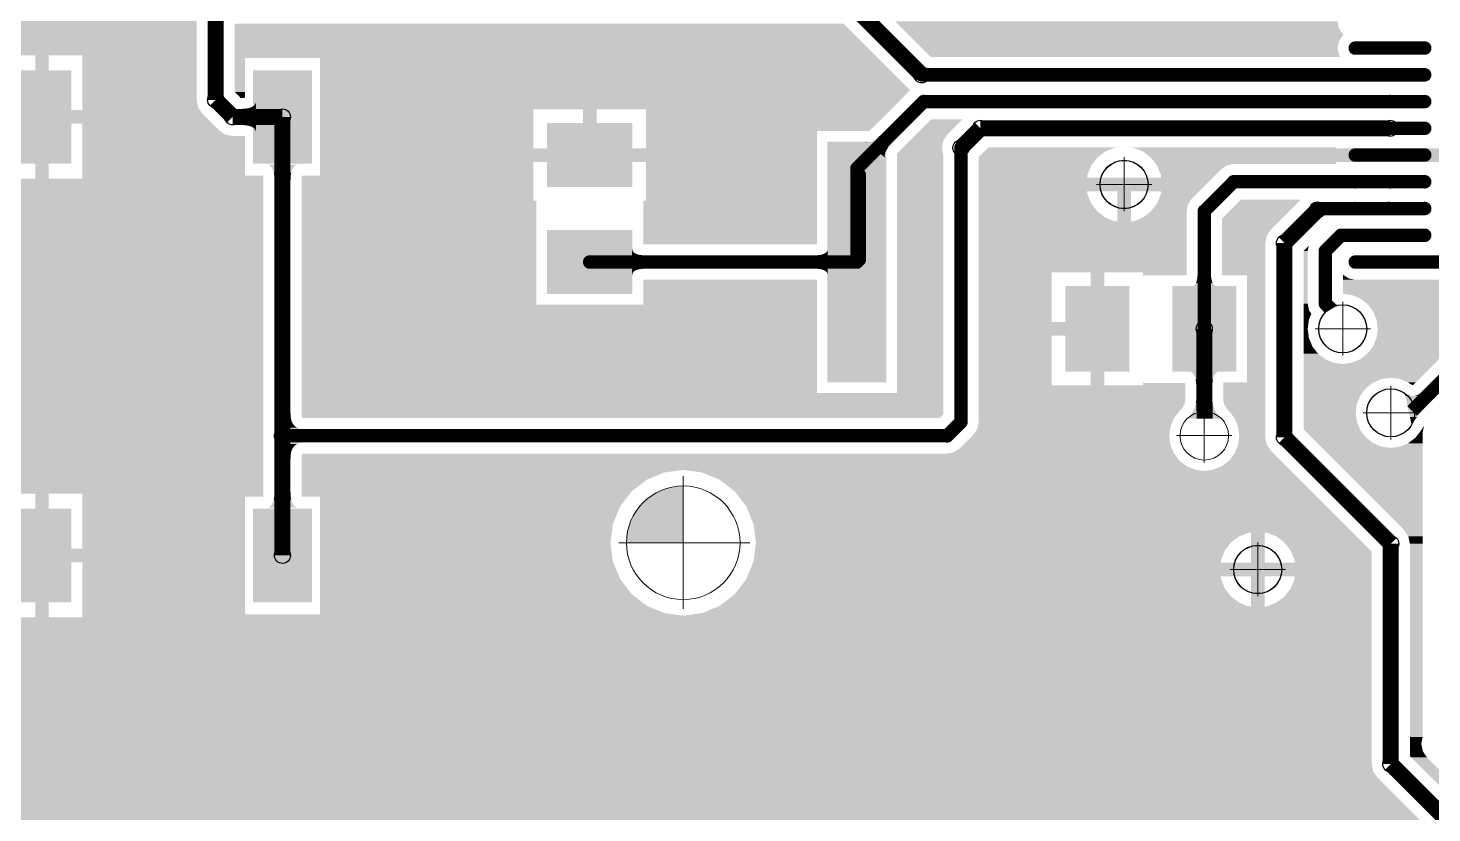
# Model space of a CAD drawing. Header units: millimetres. Extents: x -3633 to 871, y -630 to 261.
# Drawn here: x -1542.5 to -1489.7, y 127.5 to 157 of the extents above; entities that cross this region are included whole.
import ezdxf

# ---------------------------------------------------------------- set-up
doc = ezdxf.new("R2010")
doc.units = ezdxf.units.MM
for name, color, linetype in [('DRILL', 7, 'Continuous'), ('DRILL GOST', 7, 'Continuous'), ('TOP_LAYER', 7, 'Continuous'), ('TOP_PASTE', 8, 'Continuous')]:
    doc.layers.add(name, color=color, linetype=linetype)

# ---------------------------------------------------------------- blocks, each defined once
blk = doc.blocks.new('ROUND_26')
blk.add_circle((0, 0), 0.0177)
blk = doc.blocks.new('OBLONG_12')
at = {"const_width": 0.00984}
blk.add_lwpolyline([(0.0256, 0), (-0.0256, 0)], dxfattribs=at)
at = {"const_width": 0.00492}
for points in [[(-0.0281, 0, 1), (-0.0231, 0, 1)], [(0.0231, 0, 1), (0.0281, 0, 1)]]:
    blk.add_lwpolyline(points, format="xyb", close=True, dxfattribs=at)
blk = doc.blocks.new('RECTANGLE_24')
blk.add_solid([(0.0217, 0.0344), (0.0217, -0.0344), (-0.0217, 0.0344), (-0.0217, -0.0344)])
blk = doc.blocks.new('RECTANGLE_15')
blk.add_solid([(0.0236, 0.0315), (0.0236, -0.0315), (-0.0236, 0.0315), (-0.0236, -0.0315)])
blk = doc.blocks.new('RECTANGLE_7')
blk.add_solid([(0.0315, 0.0236), (0.0315, -0.0236), (-0.0315, 0.0236), (-0.0315, -0.0236)])
blk = doc.blocks.new('RECTANGLE_17')
blk.add_solid([(0.0217, 0.0886), (0.0217, -0.0886), (-0.0217, 0.0886), (-0.0217, -0.0886)])
blk = doc.blocks.new('ROUND_4')
blk.add_circle((0, 0), 0.00591)
blk = doc.blocks.new('ROUND_1')
at = {"const_width": 0.005}
blk.add_lwpolyline([(-0.0025, 0, 1), (0.0025, 0, 1)], format="xyb", close=True, dxfattribs=at)

msp = doc.modelspace()

# ---------------------------------------------------------------- hatches: boundary and pattern name
at = {"layer": 'DRILL GOST', "lineweight": 0}
h = msp.add_hatch(color=256, dxfattribs=at)
h.dxf.hatch_style = 1
h.paths.add_polyline_path([(-1519.98, 137.649), (-1517.848, 137.649), (-1517.848, 139.781, 0.414214)])

# ---------------------------------------------------------------- linework, layer by layer
at = {"layer": 'DRILL', "lineweight": 0}
for p, q in [((-1501.282, 152.121), (-1501.282, 150.099)), ((-1502.323, 151.102), (-1500.24, 151.102)), ((-1493.068, 146.699), (-1493.068, 144.678)), ((-1494.11, 145.68), (-1492.027, 145.68)), ((-1491.263, 143.547), (-1491.263, 141.525)), ((-1498.27, 142.684), (-1498.27, 140.662)), ((-1492.304, 142.528), (-1490.221, 142.528)), ((-1499.312, 141.672), (-1497.229, 141.672)), ((-1517.848, 139.781), (-1517.848, 135.167)), ((-1517.848, 138.562), (-1517.848, 136.707)), ((-1520.266, 137.649), (-1515.344, 137.649)), ((-1518.747, 137.649), (-1516.928, 137.649)), ((-1517.848, 137.649), (-1515.715, 137.649)), ((-1496.262, 137.664), (-1496.262, 135.642)), ((-1497.304, 136.645), (-1495.221, 136.645))]:
    msp.add_line(p, q, dxfattribs=at)
at = {"layer": 'DRILL GOST', "lineweight": 0}
msp.add_line((-1517.848, 137.649), (-1517.848, 140.153), dxfattribs=at)
for centre, radius in [((-1501.282, 151.102), 0.911), ((-1498.27, 141.665), 0.911), ((-1517.848, 137.649), 2.133), ((-1496.262, 136.645), 0.911)]:
    msp.add_circle(centre, radius, dxfattribs=at)
at = {"layer": 'TOP_LAYER', "elevation": 0}
for points, const_width in [([(-1535.416, 154.274), (-1535.416, 159.735)], 0.602), ([(-1511.321, 157.651), (-1508.888, 155.218)], 0.602), ([(-1508.888, 155.218), (-1491.293, 155.218)], 0.502), ([(-1535.416, 154.274), (-1534.779, 153.638)], 0.602), ([(-1511.321, 151.702), (-1508.809, 154.214)], 0.502), ([(-1508.809, 154.214), (-1491.293, 154.214)], 0.502), ([(-1534.779, 153.638), (-1532.906, 153.638)], 0.602), ([(-1532.906, 141.665), (-1532.906, 153.638)], 0.602), ([(-1507.413, 152.476), (-1506.679, 153.21)], 0.602), ([(-1506.679, 153.21), (-1491.293, 153.21)], 0.602), ([(-1507.413, 142.184), (-1507.413, 152.476)], 0.502), ([(-1511.321, 148.19), (-1511.321, 151.702)], 0.502), ([(-1511.236, 148.276), (-1511.236, 151.457)], 0.502), ([(-1498.27, 150.096), (-1497.165, 151.202)], 0.502), ([(-1497.165, 151.202), (-1491.293, 151.202)], 0.502), ([(-1498.27, 145.68), (-1498.27, 150.096)], 0.502), ([(-1495.258, 148.905), (-1494.015, 150.148)], 0.602), ([(-1494.015, 150.198), (-1491.343, 150.198)], 0.502), ([(-1493.719, 148.607), (-1493.132, 149.194)], 0.502), ([(-1493.132, 149.194), (-1491.293, 149.194)], 0.502), ([(-1495.258, 141.609), (-1495.258, 148.905)], 0.602), ([(-1493.719, 146.624), (-1493.719, 148.607)], 0.502), ([(-1521.361, 148.19), (-1511.321, 148.19)], 0.502), ([(-1491.293, 148.19), (-1489.036, 148.19)], 0.502), ([(-1498.261, 142.31), (-1498.27, 145.68)], 0.602), ([(-1490.458, 142.6), (-1488.733, 144.325)], 0.502), ([(-1507.932, 141.665), (-1507.413, 142.184)], 0.502), ([(-1532.906, 137.173), (-1532.906, 141.665)], 0.602), ([(-1532.906, 141.665), (-1507.932, 141.665)], 0.502), ([(-1495.258, 141.609), (-1491.263, 137.613)], 0.602), ([(-1491.263, 129.342), (-1491.263, 137.613)], 0.602), ([(-1491.263, 129.342), (-1489.085, 127.164)], 0.602)]:
    msp.add_lwpolyline(points, dxfattribs=dict(at, const_width=const_width))
at = {"layer": 'TOP_LAYER'}
for points in [[(-1542.196, 153.893), (-1542.196, 155.955), (-1541.686, 153.893), (-1541.686, 155.955)], [(-1534.05, 154.014), (-1533.995, 154.047), (-1533.898, 154.014), (-1533.898, 154.047)], [(-1533.995, 154.047), (-1533.952, 154.086), (-1533.898, 154.047), (-1533.898, 154.086)], [(-1533.952, 154.086), (-1533.922, 154.132), (-1533.898, 154.086), (-1533.898, 154.132)], [(-1533.922, 154.132), (-1533.904, 154.183), (-1533.898, 154.132), (-1533.898, 154.183)], [(-1533.904, 154.183), (-1533.898, 154.24), (-1533.898, 154.183), (-1533.898, 154.24)], [(-1534.506, 153.939), (-1534.39, 153.942), (-1533.898, 153.939), (-1533.898, 153.942)], [(-1534.506, 153.336), (-1534.506, 153.939), (-1533.898, 153.336), (-1533.898, 153.939)], [(-1534.39, 153.942), (-1534.287, 153.951), (-1533.898, 153.942), (-1533.898, 153.951)], [(-1534.287, 153.951), (-1534.196, 153.966), (-1533.898, 153.951), (-1533.898, 153.966)], [(-1534.196, 153.966), (-1534.117, 153.987), (-1533.898, 153.966), (-1533.898, 153.987)], [(-1534.117, 153.987), (-1534.05, 154.014), (-1533.898, 153.987), (-1533.898, 154.014)], [(-1521.616, 152.461), (-1521.616, 153.921), (-1521.106, 152.461), (-1521.106, 153.921)], [(-1542.196, 151.32), (-1542.196, 153.383), (-1541.686, 151.32), (-1541.686, 153.383)], [(-1534.39, 153.333), (-1534.506, 153.336), (-1533.898, 153.333), (-1533.898, 153.336)], [(-1534.287, 153.324), (-1534.39, 153.333), (-1533.898, 153.324), (-1533.898, 153.333)], [(-1534.196, 153.309), (-1534.287, 153.324), (-1533.898, 153.309), (-1533.898, 153.324)], [(-1534.117, 153.288), (-1534.196, 153.309), (-1533.898, 153.288), (-1533.898, 153.309)], [(-1534.05, 153.261), (-1534.117, 153.288), (-1533.898, 153.261), (-1533.898, 153.288)], [(-1533.995, 153.228), (-1534.05, 153.261), (-1533.898, 153.228), (-1533.898, 153.261)], [(-1533.952, 153.189), (-1533.995, 153.228), (-1533.898, 153.189), (-1533.898, 153.228)], [(-1533.922, 153.144), (-1533.952, 153.189), (-1533.898, 153.144), (-1533.898, 153.189)], [(-1533.904, 153.092), (-1533.922, 153.144), (-1533.898, 153.092), (-1533.898, 153.144)], [(-1533.898, 153.035), (-1533.904, 153.092), (-1533.898, 153.035), (-1533.898, 153.092)], [(-1510.513, 152.879), (-1510.321, 153.057), (-1510.007, 152.879), (-1510.321, 153.057)], [(-1511, 152.672), (-1511.031, 152.696), (-1510.988, 152.672), (-1511.031, 152.696)], [(-1510.987, 152.662), (-1511, 152.672), (-1510.939, 152.662), (-1510.988, 152.672)], [(-1510.773, 152.501), (-1510.987, 152.662), (-1510.136, 152.501), (-1509.998, 152.662)], [(-1510.939, 152.662), (-1510.884, 152.665), (-1509.998, 152.662), (-1509.996, 152.665)], [(-1510.884, 152.665), (-1510.822, 152.681), (-1509.996, 152.665), (-1509.982, 152.681)], [(-1510.822, 152.681), (-1510.798, 152.692), (-1509.982, 152.681), (-1509.972, 152.692)], [(-1510.798, 152.692), (-1510.754, 152.711), (-1509.972, 152.692), (-1509.954, 152.711)], [(-1510.663, 152.418), (-1510.773, 152.501), (-1510.195, 152.418), (-1510.136, 152.501)], [(-1510.754, 152.711), (-1510.68, 152.754), (-1509.954, 152.711), (-1509.913, 152.754)], [(-1510.68, 152.754), (-1510.614, 152.8), (-1509.913, 152.754), (-1509.868, 152.8)], [(-1510.614, 152.8), (-1510.6, 152.81), (-1509.868, 152.8), (-1509.885, 152.81)], [(-1510.6, 152.81), (-1510.513, 152.879), (-1509.885, 152.81), (-1510.007, 152.879)], [(-1510.564, 152.343), (-1510.663, 152.418), (-1510.238, 152.343), (-1510.195, 152.418)], [(-1510.475, 152.276), (-1510.564, 152.343), (-1510.267, 152.276), (-1510.238, 152.343)], [(-1510.397, 152.217), (-1510.475, 152.276), (-1510.28, 152.217), (-1510.267, 152.276)], [(-1510.33, 152.166), (-1510.397, 152.217), (-1510.278, 152.166), (-1510.28, 152.217)], [(-1510.274, 152.124), (-1510.33, 152.166), (-1510.261, 152.124), (-1510.278, 152.166)], [(-1510.229, 152.09), (-1510.274, 152.124), (-1510.229, 152.09), (-1510.261, 152.124)], [(-1533.451, 151.837), (-1533.508, 151.843), (-1532.361, 151.837), (-1532.304, 151.843)], [(-1533.4, 151.818), (-1533.451, 151.837), (-1532.412, 151.818), (-1532.361, 151.837)], [(-1533.355, 151.788), (-1533.4, 151.818), (-1532.457, 151.788), (-1532.412, 151.818)], [(-1533.316, 151.745), (-1533.355, 151.788), (-1532.496, 151.745), (-1532.457, 151.788)], [(-1533.282, 151.691), (-1533.316, 151.745), (-1532.529, 151.691), (-1532.496, 151.745)], [(-1533.255, 151.624), (-1533.282, 151.691), (-1532.557, 151.624), (-1532.529, 151.691)], [(-1533.234, 151.545), (-1533.255, 151.624), (-1532.578, 151.545), (-1532.557, 151.624)], [(-1533.219, 151.453), (-1533.234, 151.545), (-1532.593, 151.453), (-1532.578, 151.545)], [(-1533.21, 151.35), (-1533.219, 151.453), (-1532.602, 151.35), (-1532.593, 151.453)], [(-1533.207, 151.234), (-1533.21, 151.35), (-1532.605, 151.234), (-1532.602, 151.35)], [(-1519.767, 148.644), (-1519.767, 148.692), (-1519.762, 148.644), (-1519.767, 148.692)], [(-1519.767, 148.602), (-1519.767, 148.644), (-1519.746, 148.602), (-1519.762, 148.644)], [(-1519.767, 148.564), (-1519.767, 148.602), (-1519.721, 148.564), (-1519.746, 148.602)], [(-1519.767, 148.532), (-1519.767, 148.564), (-1519.685, 148.532), (-1519.721, 148.564)], [(-1519.767, 148.504), (-1519.767, 148.532), (-1519.64, 148.504), (-1519.685, 148.532)], [(-1519.767, 148.481), (-1519.767, 148.504), (-1519.584, 148.481), (-1519.64, 148.504)], [(-1519.767, 148.464), (-1519.767, 148.481), (-1519.518, 148.464), (-1519.584, 148.481)], [(-1519.767, 148.451), (-1519.767, 148.464), (-1519.441, 148.451), (-1519.518, 148.464)], [(-1519.767, 148.444), (-1519.767, 148.451), (-1519.355, 148.444), (-1519.441, 148.451)], [(-1519.767, 148.441), (-1519.767, 148.444), (-1519.258, 148.441), (-1519.355, 148.444)], [(-1519.767, 147.939), (-1519.767, 148.441), (-1519.258, 147.939), (-1519.258, 148.441)], [(-1512.921, 148.441), (-1512.826, 148.444), (-1512.419, 148.441), (-1512.419, 148.444)], [(-1512.921, 147.939), (-1512.921, 148.441), (-1512.419, 147.939), (-1512.419, 148.441)], [(-1512.826, 148.444), (-1512.741, 148.451), (-1512.419, 148.444), (-1512.419, 148.451)], [(-1512.741, 148.451), (-1512.665, 148.464), (-1512.419, 148.451), (-1512.419, 148.464)], [(-1512.665, 148.464), (-1512.6, 148.481), (-1512.419, 148.464), (-1512.419, 148.481)], [(-1512.6, 148.481), (-1512.545, 148.504), (-1512.419, 148.481), (-1512.419, 148.504)], [(-1512.545, 148.504), (-1512.5, 148.532), (-1512.419, 148.504), (-1512.419, 148.532)], [(-1512.5, 148.532), (-1512.465, 148.564), (-1512.419, 148.532), (-1512.419, 148.564)], [(-1512.465, 148.564), (-1512.44, 148.602), (-1512.419, 148.564), (-1512.419, 148.602)], [(-1512.44, 148.602), (-1512.424, 148.644), (-1512.419, 148.602), (-1512.419, 148.644)], [(-1512.424, 148.644), (-1512.419, 148.692), (-1512.419, 148.644), (-1512.419, 148.692)], [(-1519.767, 147.937), (-1519.767, 147.939), (-1519.355, 147.937), (-1519.258, 147.939)], [(-1519.767, 147.929), (-1519.767, 147.937), (-1519.441, 147.929), (-1519.355, 147.937)], [(-1519.767, 147.917), (-1519.767, 147.929), (-1519.518, 147.917), (-1519.441, 147.929)], [(-1519.767, 147.899), (-1519.767, 147.917), (-1519.584, 147.899), (-1519.518, 147.917)], [(-1519.767, 147.876), (-1519.767, 147.899), (-1519.64, 147.876), (-1519.584, 147.899)], [(-1519.767, 147.849), (-1519.767, 147.876), (-1519.685, 147.849), (-1519.64, 147.876)], [(-1519.767, 147.816), (-1519.767, 147.849), (-1519.721, 147.816), (-1519.685, 147.849)], [(-1519.767, 147.779), (-1519.767, 147.816), (-1519.746, 147.779), (-1519.721, 147.816)], [(-1519.767, 147.736), (-1519.767, 147.779), (-1519.762, 147.736), (-1519.746, 147.779)], [(-1519.767, 147.688), (-1519.767, 147.736), (-1519.767, 147.688), (-1519.762, 147.736)], [(-1512.826, 147.937), (-1512.921, 147.939), (-1512.419, 147.937), (-1512.419, 147.939)], [(-1512.741, 147.929), (-1512.826, 147.937), (-1512.419, 147.929), (-1512.419, 147.937)], [(-1512.665, 147.917), (-1512.741, 147.929), (-1512.419, 147.917), (-1512.419, 147.929)], [(-1512.6, 147.899), (-1512.665, 147.917), (-1512.419, 147.899), (-1512.419, 147.917)], [(-1512.545, 147.876), (-1512.6, 147.899), (-1512.419, 147.876), (-1512.419, 147.899)], [(-1512.5, 147.849), (-1512.545, 147.876), (-1512.419, 147.849), (-1512.419, 147.876)], [(-1512.465, 147.816), (-1512.5, 147.849), (-1512.419, 147.816), (-1512.419, 147.849)], [(-1512.44, 147.779), (-1512.465, 147.816), (-1512.419, 147.779), (-1512.419, 147.816)], [(-1512.424, 147.736), (-1512.44, 147.779), (-1512.419, 147.736), (-1512.419, 147.779)], [(-1512.419, 147.688), (-1512.424, 147.736), (-1512.419, 147.688), (-1512.419, 147.736)], [(-1502.541, 145.935), (-1502.541, 147.797), (-1502.031, 145.935), (-1502.031, 147.797)], [(-1498.524, 147.686), (-1498.521, 147.783), (-1498.017, 147.686), (-1498.019, 147.783)], [(-1498.772, 147.274), (-1498.724, 147.28), (-1497.768, 147.274), (-1497.816, 147.28)], [(-1498.724, 147.28), (-1498.682, 147.295), (-1497.816, 147.28), (-1497.858, 147.295)], [(-1498.682, 147.295), (-1498.644, 147.32), (-1497.858, 147.295), (-1497.896, 147.32)], [(-1498.644, 147.32), (-1498.611, 147.356), (-1497.896, 147.32), (-1497.929, 147.356)], [(-1498.611, 147.356), (-1498.584, 147.401), (-1497.929, 147.356), (-1497.956, 147.401)], [(-1498.584, 147.401), (-1498.561, 147.457), (-1497.956, 147.401), (-1497.979, 147.457)], [(-1498.561, 147.457), (-1498.544, 147.523), (-1497.979, 147.457), (-1497.997, 147.523)], [(-1498.544, 147.523), (-1498.531, 147.6), (-1497.997, 147.523), (-1498.009, 147.6)], [(-1498.531, 147.6), (-1498.524, 147.686), (-1498.009, 147.6), (-1498.017, 147.686)], [(-1493.782, 146.56), (-1493.541, 146.801), (-1493.273, 146.56), (-1493.541, 146.801)], [(-1493.896, 146.446), (-1493.782, 146.56), (-1493.458, 146.446), (-1493.273, 146.56)], [(-1493.84, 146.388), (-1493.896, 146.446), (-1493.552, 146.388), (-1493.458, 146.446)], [(-1493.799, 146.34), (-1493.84, 146.388), (-1493.629, 146.34), (-1493.552, 146.388)], [(-1493.784, 146.32), (-1493.799, 146.34), (-1493.662, 146.32), (-1493.629, 146.34)], [(-1493.773, 146.302), (-1493.784, 146.32), (-1493.691, 146.302), (-1493.662, 146.32)], [(-1493.765, 146.287), (-1493.773, 146.302), (-1493.715, 146.287), (-1493.691, 146.302)], [(-1493.761, 146.274), (-1493.765, 146.287), (-1493.736, 146.274), (-1493.715, 146.287)], [(-1493.764, 146.257), (-1493.761, 146.264), (-1493.764, 146.257), (-1493.752, 146.264)], [(-1493.761, 146.264), (-1493.761, 146.274), (-1493.752, 146.264), (-1493.736, 146.274)], [(-1502.541, 143.564), (-1502.541, 145.425), (-1502.031, 143.564), (-1502.031, 145.425)], [(-1498.815, 144.08), (-1498.872, 144.086), (-1497.725, 144.08), (-1497.668, 144.086)], [(-1498.764, 144.062), (-1498.815, 144.08), (-1497.776, 144.062), (-1497.725, 144.08)], [(-1498.719, 144.032), (-1498.764, 144.062), (-1497.821, 144.032), (-1497.776, 144.062)], [(-1498.68, 143.989), (-1498.719, 144.032), (-1497.86, 143.989), (-1497.821, 144.032)], [(-1498.647, 143.934), (-1498.68, 143.989), (-1497.894, 143.934), (-1497.86, 143.989)], [(-1498.619, 143.867), (-1498.647, 143.934), (-1497.921, 143.867), (-1497.894, 143.934)], [(-1498.598, 143.788), (-1498.619, 143.867), (-1497.942, 143.788), (-1497.921, 143.867)], [(-1498.583, 143.697), (-1498.598, 143.788), (-1497.957, 143.697), (-1497.942, 143.788)], [(-1498.574, 143.593), (-1498.583, 143.697), (-1497.966, 143.593), (-1497.957, 143.697)], [(-1498.571, 143.478), (-1498.574, 143.593), (-1497.969, 143.478), (-1497.966, 143.593)], [(-1498.585, 142.893), (-1498.575, 142.975), (-1497.956, 142.893), (-1497.966, 142.975)], [(-1498.575, 142.975), (-1498.571, 143.059), (-1497.966, 142.975), (-1497.969, 143.059)], [(-1490.728, 143.22), (-1490.737, 143.263), (-1490.669, 143.22), (-1490.737, 143.263)], [(-1490.721, 143.187), (-1490.728, 143.22), (-1490.601, 143.187), (-1490.669, 143.22)], [(-1490.716, 143.166), (-1490.721, 143.187), (-1490.534, 143.166), (-1490.601, 143.187)], [(-1490.714, 143.156), (-1490.716, 143.166), (-1490.468, 143.156), (-1490.534, 143.166)], [(-1490.656, 142.891), (-1490.714, 143.156), (-1489.812, 142.891), (-1489.973, 143.156)], [(-1490.468, 143.156), (-1490.402, 143.158), (-1489.973, 143.156), (-1489.974, 143.158)], [(-1490.402, 143.158), (-1490.336, 143.17), (-1489.974, 143.158), (-1489.982, 143.17)], [(-1490.336, 143.17), (-1490.271, 143.194), (-1489.982, 143.17), (-1489.996, 143.194)], [(-1490.271, 143.194), (-1490.207, 143.229), (-1489.996, 143.194), (-1490.017, 143.229)], [(-1490.207, 143.229), (-1490.143, 143.275), (-1490.017, 143.229), (-1490.045, 143.275)], [(-1490.143, 143.275), (-1490.08, 143.333), (-1490.045, 143.275), (-1490.08, 143.333)], [(-1532.686, 142.404), (-1532.605, 142.518), (-1532.6, 142.404), (-1532.605, 142.518)], [(-1498.84, 142.376), (-1498.783, 142.444), (-1497.701, 142.376), (-1497.757, 142.444)], [(-1498.783, 142.444), (-1498.734, 142.514), (-1497.757, 142.444), (-1497.807, 142.514)], [(-1498.734, 142.514), (-1498.691, 142.586), (-1497.807, 142.514), (-1497.85, 142.586)], [(-1498.691, 142.586), (-1498.654, 142.659), (-1497.85, 142.586), (-1497.886, 142.659)], [(-1498.654, 142.659), (-1498.624, 142.735), (-1497.886, 142.659), (-1497.916, 142.735)], [(-1498.624, 142.735), (-1498.601, 142.813), (-1497.916, 142.735), (-1497.939, 142.813)], [(-1498.601, 142.813), (-1498.585, 142.893), (-1497.939, 142.813), (-1497.956, 142.893)], [(-1490.636, 142.798), (-1490.656, 142.891), (-1489.903, 142.798), (-1489.812, 142.891)], [(-1490.544, 142.373), (-1490.636, 142.798), (-1490.278, 142.373), (-1489.903, 142.798)], [(-1533.207, 141.665), (-1533.03, 141.916), (-1532.103, 141.665), (-1532.103, 141.916)], [(-1533.03, 141.916), (-1533.026, 141.922), (-1532.103, 141.916), (-1532.198, 141.922)], [(-1533.026, 141.922), (-1533.013, 141.94), (-1532.198, 141.922), (-1532.283, 141.94)], [(-1533.013, 141.94), (-1532.992, 141.97), (-1532.283, 141.94), (-1532.359, 141.97)], [(-1532.992, 141.97), (-1532.962, 142.012), (-1532.359, 141.97), (-1532.424, 142.012)], [(-1532.962, 142.012), (-1532.924, 142.066), (-1532.424, 142.012), (-1532.479, 142.066)], [(-1532.924, 142.066), (-1532.877, 142.132), (-1532.479, 142.066), (-1532.524, 142.132)], [(-1532.877, 142.132), (-1532.822, 142.211), (-1532.524, 142.132), (-1532.56, 142.211)], [(-1532.822, 142.211), (-1532.758, 142.301), (-1532.56, 142.211), (-1532.585, 142.301)], [(-1532.758, 142.301), (-1532.686, 142.404), (-1532.585, 142.301), (-1532.6, 142.404)], [(-1498.903, 142.31), (-1498.84, 142.376), (-1497.638, 142.31), (-1497.701, 142.376)], [(-1490.527, 142.295), (-1490.544, 142.373), (-1490.336, 142.295), (-1490.278, 142.373)], [(-1490.48, 142.076), (-1490.527, 142.295), (-1490.48, 142.076), (-1490.336, 142.295)], [(-1533.03, 141.414), (-1533.207, 141.665), (-1532.103, 141.414), (-1532.103, 141.665)], [(-1533.026, 141.408), (-1533.03, 141.414), (-1532.198, 141.408), (-1532.103, 141.414)], [(-1533.013, 141.39), (-1533.026, 141.408), (-1532.283, 141.39), (-1532.198, 141.408)], [(-1532.992, 141.359), (-1533.013, 141.39), (-1532.359, 141.359), (-1532.283, 141.39)], [(-1532.962, 141.317), (-1532.992, 141.359), (-1532.424, 141.317), (-1532.359, 141.359)], [(-1532.924, 141.263), (-1532.962, 141.317), (-1532.479, 141.263), (-1532.424, 141.317)], [(-1532.877, 141.197), (-1532.924, 141.263), (-1532.524, 141.197), (-1532.479, 141.263)], [(-1532.822, 141.118), (-1532.877, 141.197), (-1532.56, 141.118), (-1532.524, 141.197)], [(-1532.758, 141.028), (-1532.822, 141.118), (-1532.585, 141.028), (-1532.56, 141.118)], [(-1532.686, 140.926), (-1532.758, 141.028), (-1532.6, 140.926), (-1532.585, 141.028)], [(-1532.605, 140.811), (-1532.686, 140.926), (-1532.605, 140.811), (-1532.6, 140.926)], [(-1542.196, 137.428), (-1542.196, 139.49), (-1541.686, 137.428), (-1541.686, 139.49)], [(-1533.255, 139.187), (-1533.234, 139.266), (-1532.557, 139.187), (-1532.578, 139.266)], [(-1533.234, 139.266), (-1533.219, 139.357), (-1532.578, 139.266), (-1532.593, 139.357)], [(-1533.219, 139.357), (-1533.21, 139.461), (-1532.593, 139.357), (-1532.602, 139.461)], [(-1533.21, 139.461), (-1533.207, 139.576), (-1532.602, 139.461), (-1532.605, 139.576)], [(-1533.508, 138.968), (-1533.451, 138.974), (-1532.304, 138.968), (-1532.361, 138.974)], [(-1533.451, 138.974), (-1533.4, 138.992), (-1532.361, 138.974), (-1532.412, 138.992)], [(-1533.4, 138.992), (-1533.355, 139.023), (-1532.412, 138.992), (-1532.457, 139.023)], [(-1533.355, 139.023), (-1533.316, 139.065), (-1532.457, 139.023), (-1532.496, 139.065)], [(-1533.316, 139.065), (-1533.282, 139.12), (-1532.496, 139.065), (-1532.529, 139.12)], [(-1533.282, 139.12), (-1533.255, 139.187), (-1532.529, 139.12), (-1532.557, 139.187)], [(-1542.196, 134.856), (-1542.196, 136.918), (-1541.686, 134.856), (-1541.686, 136.918)]]:
    msp.add_solid(points, dxfattribs=at)
at = {"layer": 'TOP_PASTE'}
msp.add_circle((-1483.212, 119.578), 110, dxfattribs=at)
for points in [[(-1548.077, 155.955), (-1548.077, 157.619), (-1536.132, 155.955), (-1536.132, 157.619)], [(-1509.628, 156.971), (-1509.883, 157.226), (-1493.213, 156.971), (-1493.263, 157.226)], [(-1534.699, 155.846), (-1534.699, 157.144), (-1510.53, 155.846), (-1511.828, 157.144)], [(-1509.413, 156.755), (-1509.628, 156.971), (-1493.068, 156.755), (-1493.213, 156.971)], [(-1509.381, 156.724), (-1509.413, 156.755), (-1493.021, 156.724), (-1493.068, 156.755)], [(-1509.349, 156.692), (-1509.381, 156.724), (-1493.068, 156.692), (-1493.021, 156.724)], [(-1509.134, 156.476), (-1509.349, 156.692), (-1493.213, 156.476), (-1493.068, 156.692)], [(-1508.879, 156.222), (-1509.134, 156.476), (-1493.263, 156.222), (-1493.213, 156.476)], [(-1508.624, 155.967), (-1508.879, 156.222), (-1493.213, 155.967), (-1493.263, 156.222)], [(-1540.427, 154.274), (-1540.427, 155.955), (-1536.132, 154.274), (-1536.132, 155.955)], [(-1534.699, 154.571), (-1534.699, 155.846), (-1534.311, 154.571), (-1534.311, 155.846)], [(-1531.5, 154.711), (-1531.5, 155.846), (-1509.395, 154.711), (-1510.53, 155.846)], [(-1508.54, 155.883), (-1508.624, 155.967), (-1493.156, 155.883), (-1493.213, 155.967)], [(-1534.49, 154.362), (-1534.699, 154.571), (-1534.311, 154.362), (-1534.311, 154.571)], [(-1531.5, 154.654), (-1531.5, 154.711), (-1509.31, 154.654), (-1509.395, 154.711)], [(-1531.5, 153.921), (-1531.5, 154.654), (-1510.043, 153.921), (-1509.31, 154.654)], [(-1540.427, 154), (-1540.427, 154.274), (-1536.078, 154), (-1536.132, 154.274)], [(-1534.486, 154.357), (-1534.49, 154.362), (-1534.338, 154.357), (-1534.311, 154.362)], [(-1534.483, 154.354), (-1534.486, 154.357), (-1534.375, 154.354), (-1534.338, 154.357)], [(-1548.077, 153.767), (-1548.077, 153.893), (-1535.922, 153.767), (-1536.006, 153.893)], [(-1548.077, 153.383), (-1548.077, 153.767), (-1535.538, 153.383), (-1535.922, 153.767)], [(-1540.427, 153.893), (-1540.427, 154), (-1536.006, 153.893), (-1536.078, 154)], [(-1531.5, 152.461), (-1531.5, 153.921), (-1523.477, 152.461), (-1523.477, 153.921)], [(-1519.244, 153.263), (-1519.244, 153.921), (-1510.701, 153.263), (-1510.043, 153.921)], [(-1509.099, 152.983), (-1508.534, 153.548), (-1507.919, 152.983), (-1507.354, 153.548)], [(-1540.427, 153.131), (-1540.427, 153.383), (-1535.286, 153.131), (-1535.538, 153.383)], [(-1540.427, 152.976), (-1540.427, 153.131), (-1535.054, 152.976), (-1535.286, 153.131)], [(-1540.427, 152.921), (-1540.427, 152.976), (-1534.779, 152.921), (-1535.054, 152.976)], [(-1519.244, 153.189), (-1519.244, 153.263), (-1510.781, 153.189), (-1510.701, 153.263)], [(-1519.244, 153.138), (-1519.244, 153.189), (-1510.845, 153.138), (-1510.781, 153.189)], [(-1519.244, 153.109), (-1519.244, 153.138), (-1510.886, 153.109), (-1510.845, 153.138)], [(-1519.244, 152.461), (-1519.244, 153.109), (-1512.827, 152.461), (-1512.827, 153.109)], [(-1509.332, 152.751), (-1509.099, 152.983), (-1508.075, 152.751), (-1507.919, 152.983)], [(-1540.427, 152.918), (-1540.427, 152.921), (-1534.338, 152.918), (-1534.375, 152.921)], [(-1540.427, 152.913), (-1540.427, 152.918), (-1534.311, 152.913), (-1534.338, 152.918)], [(-1540.427, 151.429), (-1540.427, 152.913), (-1534.311, 151.429), (-1534.311, 152.913)], [(-1531.5, 151.951), (-1531.5, 152.461), (-1512.827, 151.951), (-1512.827, 152.461)], [(-1509.692, 152.39), (-1509.606, 152.476), (-1508.112, 152.39), (-1508.129, 152.476)], [(-1509.606, 152.476), (-1509.332, 152.751), (-1508.129, 152.476), (-1508.075, 152.751)], [(-1506.539, 152.336), (-1506.397, 152.479), (-1501.995, 152.336), (-1501.651, 152.479)], [(-1506.397, 152.479), (-1506.382, 152.493), (-1501.651, 152.479), (-1501.54, 152.493)], [(-1500.913, 152.479), (-1501.024, 152.493), (-1493.319, 152.479), (-1493.317, 152.493)], [(-1500.87, 152.461), (-1500.913, 152.479), (-1493.323, 152.461), (-1493.319, 152.479)], [(-1500.569, 152.336), (-1500.87, 152.461), (-1485.843, 152.336), (-1485.968, 152.461)], [(-1531.5, 151.429), (-1531.5, 151.951), (-1523.477, 151.429), (-1523.477, 151.951)], [(-1519.244, 150.491), (-1519.244, 151.951), (-1512.827, 150.491), (-1512.827, 151.951)], [(-1509.815, 152.245), (-1509.812, 152.249), (-1508.083, 152.245), (-1508.084, 152.249)], [(-1509.815, 152.219), (-1509.815, 152.245), (-1508.078, 152.219), (-1508.083, 152.245)], [(-1509.815, 143.271), (-1509.815, 152.219), (-1508.078, 143.271), (-1508.078, 152.219)], [(-1509.812, 152.249), (-1509.692, 152.39), (-1508.084, 152.249), (-1508.112, 152.39)], [(-1506.747, 152.128), (-1506.539, 152.336), (-1502.266, 152.128), (-1501.995, 152.336)], [(-1506.747, 152.11), (-1506.747, 152.128), (-1502.29, 152.11), (-1502.266, 152.128)], [(-1506.747, 151.814), (-1506.747, 152.11), (-1502.517, 151.814), (-1502.29, 152.11)], [(-1500.274, 152.11), (-1500.569, 152.336), (-1485.617, 152.11), (-1485.843, 152.336)], [(-1500.152, 151.951), (-1500.274, 152.11), (-1485.458, 151.951), (-1485.617, 152.11)], [(-1500.12, 151.909), (-1500.152, 151.951), (-1493.315, 151.909), (-1493.323, 151.951)], [(-1540.427, 151.402), (-1540.427, 151.429), (-1533.626, 151.402), (-1533.63, 151.429)], [(-1540.427, 151.365), (-1540.427, 151.402), (-1533.622, 151.365), (-1533.626, 151.402)], [(-1532.189, 151.365), (-1532.186, 151.402), (-1523.477, 151.365), (-1523.477, 151.402)], [(-1532.186, 151.402), (-1532.182, 151.429), (-1523.477, 151.402), (-1523.477, 151.429)], [(-1506.747, 151.471), (-1506.747, 151.814), (-1502.659, 151.471), (-1502.517, 151.814)], [(-1506.747, 151.357), (-1506.747, 151.471), (-1502.674, 151.357), (-1502.659, 151.471)], [(-1500.088, 151.867), (-1500.12, 151.909), (-1493.287, 151.867), (-1493.315, 151.909)], [(-1500.049, 151.817), (-1500.088, 151.867), (-1497.419, 151.817), (-1497.165, 151.867)], [(-1500.047, 151.814), (-1500.049, 151.817), (-1497.422, 151.814), (-1497.419, 151.817)], [(-1499.988, 151.672), (-1500.047, 151.814), (-1497.635, 151.672), (-1497.422, 151.814)], [(-1499.905, 151.471), (-1499.988, 151.672), (-1497.837, 151.471), (-1497.635, 151.672)], [(-1499.89, 151.357), (-1499.905, 151.471), (-1497.951, 151.357), (-1497.837, 151.471)], [(-1548.077, 139.49), (-1548.077, 151.32), (-1533.622, 139.49), (-1533.622, 151.32)], [(-1540.427, 151.32), (-1540.427, 151.365), (-1533.622, 151.32), (-1533.622, 151.365)], [(-1532.189, 150.491), (-1532.189, 151.365), (-1523.477, 150.491), (-1523.477, 151.365)], [(-1506.747, 150.847), (-1506.747, 151.357), (-1498.461, 150.847), (-1497.951, 151.357)], [(-1532.189, 146.584), (-1532.189, 150.491), (-1523.369, 146.584), (-1523.369, 150.491)], [(-1519.353, 148.856), (-1519.353, 150.491), (-1512.827, 148.856), (-1512.827, 150.491)], [(-1506.747, 150.733), (-1506.747, 150.847), (-1502.659, 150.733), (-1502.674, 150.847)], [(-1506.747, 150.389), (-1506.747, 150.733), (-1502.517, 150.389), (-1502.659, 150.733)], [(-1506.747, 150.093), (-1506.747, 150.389), (-1502.29, 150.093), (-1502.517, 150.389)], [(-1501.537, 149.709), (-1501.537, 150.847), (-1501.027, 149.709), (-1501.027, 150.847)], [(-1500.271, 150.096), (-1500.076, 150.351), (-1498.935, 150.096), (-1498.885, 150.351)], [(-1500.076, 150.351), (-1500.047, 150.389), (-1498.885, 150.351), (-1498.86, 150.389)], [(-1500.047, 150.389), (-1499.973, 150.567), (-1498.86, 150.389), (-1498.741, 150.567)], [(-1499.973, 150.567), (-1499.905, 150.733), (-1498.741, 150.567), (-1498.575, 150.733)], [(-1499.905, 150.733), (-1499.89, 150.847), (-1498.575, 150.733), (-1498.461, 150.847)], [(-1497.605, 149.821), (-1496.889, 150.537), (-1495.356, 149.821), (-1494.64, 150.537)], [(-1506.747, 149.867), (-1506.747, 150.093), (-1501.995, 149.867), (-1502.29, 150.093)], [(-1506.747, 149.724), (-1506.747, 149.867), (-1501.651, 149.724), (-1501.995, 149.867)], [(-1500.913, 149.724), (-1500.569, 149.867), (-1498.935, 149.724), (-1498.935, 149.867)], [(-1500.569, 149.867), (-1500.274, 150.093), (-1498.935, 149.867), (-1498.935, 150.093)], [(-1500.274, 150.093), (-1500.271, 150.096), (-1498.935, 150.093), (-1498.935, 150.096)], [(-1497.605, 149.412), (-1497.605, 149.821), (-1495.765, 149.412), (-1495.356, 149.821)], [(-1506.747, 149.709), (-1506.747, 149.724), (-1501.537, 149.709), (-1501.651, 149.724)], [(-1506.747, 147.797), (-1506.747, 149.709), (-1498.935, 147.797), (-1498.935, 149.709)], [(-1501.027, 149.709), (-1500.913, 149.724), (-1498.935, 149.709), (-1498.935, 149.724)], [(-1497.605, 149.179), (-1497.605, 149.412), (-1495.92, 149.179), (-1495.765, 149.412)], [(-1497.605, 148.905), (-1497.605, 149.179), (-1495.975, 148.905), (-1495.92, 149.179)], [(-1497.605, 147.688), (-1497.605, 148.905), (-1495.975, 147.688), (-1495.975, 148.905)], [(-1494.542, 148.608), (-1494.345, 148.805), (-1494.384, 148.608), (-1494.345, 148.805)], [(-1494.542, 148.607), (-1494.542, 148.608), (-1494.384, 148.607), (-1494.384, 148.608)], [(-1494.542, 146.624), (-1494.542, 148.607), (-1494.384, 146.624), (-1494.384, 148.607)], [(-1506.747, 145.935), (-1506.747, 147.797), (-1504.001, 145.935), (-1504.001, 147.797)], [(-1500.571, 147.688), (-1500.571, 147.797), (-1498.935, 147.688), (-1498.935, 147.797)], [(-1493.053, 147.576), (-1493.053, 147.71), (-1492.852, 147.576), (-1493.053, 147.71)], [(-1519.353, 146.584), (-1519.353, 147.525), (-1512.827, 146.584), (-1512.827, 147.525)], [(-1496.664, 143.672), (-1496.664, 147.688), (-1495.975, 143.672), (-1495.975, 147.688)], [(-1493.053, 147.525), (-1493.053, 147.576), (-1492.598, 147.525), (-1492.852, 147.576)], [(-1493.053, 147.406), (-1493.053, 147.525), (-1489.203, 147.406), (-1489.025, 147.525)], [(-1493.053, 147.19), (-1493.053, 147.406), (-1489.347, 147.19), (-1489.203, 147.406)], [(-1493.053, 146.995), (-1493.053, 147.19), (-1489.386, 146.995), (-1489.347, 147.19)], [(-1492.728, 146.952), (-1493.053, 146.995), (-1489.395, 146.952), (-1489.386, 146.995)], [(-1492.688, 146.935), (-1492.728, 146.952), (-1489.398, 146.935), (-1489.395, 146.952)], [(-1492.41, 146.82), (-1492.688, 146.935), (-1489.398, 146.82), (-1489.398, 146.935)], [(-1492.137, 146.611), (-1492.41, 146.82), (-1489.398, 146.611), (-1489.398, 146.82)], [(-1532.189, 143.271), (-1532.189, 146.584), (-1512.827, 143.271), (-1512.827, 146.584)], [(-1494.542, 146.369), (-1494.542, 146.624), (-1494.333, 146.369), (-1494.384, 146.624)], [(-1494.542, 146.242), (-1494.542, 146.369), (-1494.248, 146.242), (-1494.333, 146.369)], [(-1494.542, 146.021), (-1494.542, 146.242), (-1494.34, 146.021), (-1494.248, 146.242)], [(-1491.928, 146.339), (-1492.137, 146.611), (-1489.398, 146.339), (-1489.398, 146.611)], [(-1491.797, 146.021), (-1491.928, 146.339), (-1489.398, 146.021), (-1489.398, 146.339)], [(-1506.747, 145.425), (-1506.747, 145.935), (-1502.031, 145.425), (-1502.031, 145.935)], [(-1494.542, 145.68), (-1494.542, 146.021), (-1494.385, 145.68), (-1494.34, 146.021)], [(-1494.542, 145.34), (-1494.542, 145.68), (-1494.34, 145.34), (-1494.385, 145.68)], [(-1491.752, 145.68), (-1491.797, 146.021), (-1489.398, 145.68), (-1489.398, 146.021)], [(-1491.797, 145.34), (-1491.752, 145.68), (-1489.398, 145.34), (-1489.398, 145.68)], [(-1506.747, 143.564), (-1506.747, 145.425), (-1504.001, 143.564), (-1504.001, 145.425)], [(-1494.542, 145.022), (-1494.542, 145.34), (-1494.208, 145.022), (-1494.34, 145.34)], [(-1491.928, 145.022), (-1491.797, 145.34), (-1489.398, 145.022), (-1489.398, 145.34)], [(-1494.542, 144.75), (-1494.542, 145.022), (-1493.999, 144.75), (-1494.208, 145.022)], [(-1494.542, 144.54), (-1494.542, 144.75), (-1493.727, 144.54), (-1493.999, 144.75)], [(-1494.542, 144.409), (-1494.542, 144.54), (-1493.409, 144.409), (-1493.727, 144.54)], [(-1492.589, 144.466), (-1492.41, 144.54), (-1489.533, 144.466), (-1489.47, 144.54)], [(-1492.41, 144.54), (-1492.349, 144.587), (-1489.47, 144.54), (-1489.431, 144.587)], [(-1492.349, 144.587), (-1492.286, 144.635), (-1489.431, 144.587), (-1489.398, 144.635)], [(-1492.286, 144.635), (-1492.137, 144.75), (-1489.398, 144.635), (-1489.398, 144.75)], [(-1492.137, 144.75), (-1491.928, 145.022), (-1489.398, 144.75), (-1489.398, 145.022)], [(-1494.542, 144.364), (-1494.542, 144.409), (-1493.068, 144.364), (-1493.409, 144.409)], [(-1494.542, 143.844), (-1494.542, 144.364), (-1490.154, 143.844), (-1489.635, 144.364)], [(-1493.068, 144.364), (-1492.728, 144.409), (-1489.635, 144.364), (-1489.59, 144.409)], [(-1492.728, 144.409), (-1492.589, 144.466), (-1489.59, 144.409), (-1489.533, 144.466)], [(-1506.747, 142.978), (-1506.747, 143.564), (-1498.987, 142.978), (-1498.987, 143.564)], [(-1500.571, 143.609), (-1500.571, 143.646), (-1498.987, 143.609), (-1498.99, 143.646)], [(-1500.571, 143.564), (-1500.571, 143.609), (-1498.987, 143.564), (-1498.987, 143.609)], [(-1497.554, 143.609), (-1497.55, 143.646), (-1495.975, 143.609), (-1495.975, 143.646)], [(-1497.554, 142.978), (-1497.554, 143.609), (-1495.975, 142.978), (-1495.975, 143.609)], [(-1497.55, 143.646), (-1497.546, 143.672), (-1495.975, 143.646), (-1495.975, 143.672)], [(-1494.542, 143.8), (-1494.542, 143.844), (-1491.603, 143.8), (-1491.263, 143.844)], [(-1494.542, 143.668), (-1494.542, 143.8), (-1491.921, 143.668), (-1491.603, 143.8)], [(-1494.542, 143.459), (-1494.542, 143.668), (-1492.194, 143.459), (-1491.921, 143.668)], [(-1490.922, 143.8), (-1491.263, 143.844), (-1490.199, 143.8), (-1490.154, 143.844)], [(-1490.605, 143.668), (-1490.922, 143.8), (-1490.331, 143.668), (-1490.199, 143.8)], [(-1490.537, 143.616), (-1490.605, 143.668), (-1490.383, 143.616), (-1490.331, 143.668)], [(-1490.517, 143.608), (-1490.537, 143.616), (-1490.39, 143.608), (-1490.383, 143.616)], [(-1490.481, 143.585), (-1490.517, 143.608), (-1490.414, 143.585), (-1490.39, 143.608)], [(-1490.47, 143.578), (-1490.481, 143.585), (-1490.423, 143.578), (-1490.414, 143.585)], [(-1490.466, 143.576), (-1490.47, 143.578), (-1490.426, 143.576), (-1490.423, 143.578)], [(-1490.451, 143.569), (-1490.466, 143.576), (-1490.438, 143.569), (-1490.426, 143.576)], [(-1490.448, 143.568), (-1490.451, 143.569), (-1490.44, 143.568), (-1490.438, 143.569)], [(-1490.444, 143.567), (-1490.448, 143.568), (-1490.444, 143.567), (-1490.44, 143.568)], [(-1532.189, 142.459), (-1532.189, 143.271), (-1508.078, 142.459), (-1508.078, 143.271)], [(-1506.747, 142.959), (-1506.747, 142.978), (-1498.989, 142.959), (-1498.987, 142.978)], [(-1506.747, 142.913), (-1506.747, 142.959), (-1498.998, 142.913), (-1498.989, 142.959)], [(-1497.551, 142.959), (-1497.554, 142.978), (-1495.975, 142.959), (-1495.975, 142.978)], [(-1497.542, 142.913), (-1497.551, 142.959), (-1495.975, 142.913), (-1495.975, 142.959)], [(-1494.542, 143.186), (-1494.542, 143.459), (-1492.403, 143.186), (-1492.194, 143.459)], [(-1494.542, 142.869), (-1494.542, 143.186), (-1492.534, 142.869), (-1492.403, 143.186)], [(-1532.189, 142.427), (-1532.189, 142.459), (-1508.11, 142.427), (-1508.078, 142.459)], [(-1532.183, 142.386), (-1532.189, 142.427), (-1508.151, 142.386), (-1508.11, 142.427)], [(-1506.747, 142.869), (-1506.747, 142.913), (-1499.012, 142.869), (-1498.998, 142.913)], [(-1506.747, 142.825), (-1506.747, 142.869), (-1499.029, 142.825), (-1499.012, 142.869)], [(-1506.747, 142.782), (-1506.747, 142.825), (-1499.05, 142.782), (-1499.029, 142.825)], [(-1506.747, 142.738), (-1506.747, 142.782), (-1499.077, 142.738), (-1499.05, 142.782)], [(-1506.747, 142.693), (-1506.747, 142.738), (-1499.108, 142.693), (-1499.077, 142.738)], [(-1506.747, 142.648), (-1506.747, 142.693), (-1499.146, 142.648), (-1499.108, 142.693)], [(-1506.747, 142.609), (-1506.747, 142.648), (-1499.183, 142.609), (-1499.146, 142.648)], [(-1506.747, 142.595), (-1506.747, 142.609), (-1499.201, 142.595), (-1499.183, 142.609)], [(-1506.747, 142.323), (-1506.747, 142.595), (-1499.41, 142.323), (-1499.201, 142.595)], [(-1497.528, 142.869), (-1497.542, 142.913), (-1495.975, 142.869), (-1495.975, 142.913)], [(-1497.511, 142.825), (-1497.528, 142.869), (-1495.975, 142.825), (-1495.975, 142.869)], [(-1497.49, 142.782), (-1497.511, 142.825), (-1495.975, 142.782), (-1495.975, 142.825)], [(-1497.464, 142.738), (-1497.49, 142.782), (-1495.975, 142.738), (-1495.975, 142.782)], [(-1497.432, 142.693), (-1497.464, 142.738), (-1495.975, 142.693), (-1495.975, 142.738)], [(-1497.395, 142.648), (-1497.432, 142.693), (-1495.975, 142.648), (-1495.975, 142.693)], [(-1497.358, 142.609), (-1497.395, 142.648), (-1495.975, 142.609), (-1495.975, 142.648)], [(-1497.339, 142.595), (-1497.358, 142.609), (-1495.975, 142.595), (-1495.975, 142.609)], [(-1497.13, 142.323), (-1497.339, 142.595), (-1495.975, 142.323), (-1495.975, 142.595)], [(-1494.542, 142.528), (-1494.542, 142.869), (-1492.579, 142.528), (-1492.534, 142.869)], [(-1494.542, 142.187), (-1494.542, 142.528), (-1492.534, 142.187), (-1492.579, 142.528)], [(-1532.173, 142.35), (-1532.183, 142.386), (-1508.187, 142.35), (-1508.151, 142.386)], [(-1532.166, 142.334), (-1532.173, 142.35), (-1508.204, 142.334), (-1508.187, 142.35)], [(-1532.164, 142.333), (-1532.166, 142.334), (-1508.204, 142.333), (-1508.204, 142.334)], [(-1532.15, 142.33), (-1532.164, 142.333), (-1508.207, 142.33), (-1508.204, 142.333)], [(-1506.942, 141.713), (-1506.798, 141.929), (-1499.58, 141.713), (-1499.552, 141.929)], [(-1506.798, 141.929), (-1506.783, 142.005), (-1499.552, 141.929), (-1499.542, 142.005)], [(-1506.783, 142.005), (-1506.747, 142.184), (-1499.542, 142.005), (-1499.468, 142.184)], [(-1506.747, 142.184), (-1506.747, 142.323), (-1499.468, 142.184), (-1499.41, 142.323)], [(-1496.999, 142.005), (-1497.13, 142.323), (-1495.975, 142.005), (-1495.975, 142.323)], [(-1496.954, 141.665), (-1496.999, 142.005), (-1495.975, 141.665), (-1495.975, 142.005)], [(-1494.542, 141.906), (-1494.542, 142.187), (-1492.418, 141.906), (-1492.534, 142.187)], [(-1494.506, 141.87), (-1494.542, 141.906), (-1492.403, 141.87), (-1492.418, 141.906)], [(-1490.117, 141.883), (-1490.04, 142), (-1490.047, 141.883), (-1490.023, 142)], [(-1490.04, 142), (-1490.016, 142.036), (-1490.023, 142), (-1490.016, 142.036)], [(-1507.331, 141.324), (-1506.991, 141.665), (-1499.542, 141.324), (-1499.586, 141.665)], [(-1506.991, 141.665), (-1506.942, 141.713), (-1499.586, 141.665), (-1499.58, 141.713)], [(-1496.997, 141.335), (-1496.961, 141.609), (-1495.92, 141.335), (-1495.975, 141.609)], [(-1496.961, 141.609), (-1496.954, 141.665), (-1495.975, 141.609), (-1495.975, 141.665)], [(-1494.233, 141.597), (-1494.506, 141.87), (-1492.194, 141.597), (-1492.403, 141.87)], [(-1494.024, 141.388), (-1494.233, 141.597), (-1491.921, 141.388), (-1492.194, 141.597)], [(-1493.893, 141.256), (-1494.024, 141.388), (-1491.603, 141.256), (-1491.921, 141.388)], [(-1490.922, 141.256), (-1490.605, 141.388), (-1490.066, 141.256), (-1490.066, 141.388)], [(-1490.605, 141.388), (-1490.332, 141.597), (-1490.066, 141.388), (-1490.066, 141.597)], [(-1490.332, 141.597), (-1490.186, 141.788), (-1490.066, 141.597), (-1490.066, 141.788)], [(-1490.186, 141.788), (-1490.123, 141.87), (-1490.066, 141.788), (-1490.049, 141.87)], [(-1490.123, 141.87), (-1490.117, 141.883), (-1490.049, 141.87), (-1490.047, 141.883)], [(-1532.189, 140.902), (-1532.183, 140.943), (-1499.33, 140.902), (-1499.362, 140.943)], [(-1532.189, 140.734), (-1532.189, 140.902), (-1499.201, 140.734), (-1499.33, 140.902)], [(-1532.183, 140.943), (-1532.173, 140.979), (-1499.362, 140.943), (-1499.389, 140.979)], [(-1532.173, 140.979), (-1532.166, 140.996), (-1499.389, 140.979), (-1499.402, 140.996)], [(-1532.164, 140.996), (-1532.15, 140.999), (-1499.402, 140.996), (-1499.405, 140.999)], [(-1507.932, 140.999), (-1507.896, 141.006), (-1499.405, 140.999), (-1499.41, 141.006)], [(-1507.896, 141.006), (-1507.677, 141.05), (-1499.41, 141.006), (-1499.428, 141.05)], [(-1507.677, 141.05), (-1507.461, 141.194), (-1499.428, 141.05), (-1499.488, 141.194)], [(-1507.461, 141.194), (-1507.331, 141.324), (-1499.488, 141.194), (-1499.542, 141.324)], [(-1497.339, 140.734), (-1497.13, 141.006), (-1495.397, 140.734), (-1495.669, 141.006)], [(-1497.13, 141.006), (-1497.09, 141.102), (-1495.669, 141.006), (-1495.765, 141.102)], [(-1497.09, 141.102), (-1496.999, 141.324), (-1495.765, 141.102), (-1495.913, 141.324)], [(-1496.999, 141.324), (-1496.997, 141.335), (-1495.913, 141.324), (-1495.92, 141.335)], [(-1493.848, 141.212), (-1493.893, 141.256), (-1491.263, 141.212), (-1491.603, 141.256)], [(-1490.756, 138.12), (-1493.848, 141.212), (-1490.066, 138.12), (-1490.066, 141.212)], [(-1491.263, 141.212), (-1490.922, 141.256), (-1490.066, 141.212), (-1490.066, 141.256)], [(-1532.189, 140.525), (-1532.189, 140.734), (-1498.928, 140.525), (-1499.201, 140.734)], [(-1532.189, 140.393), (-1532.189, 140.525), (-1498.611, 140.393), (-1498.928, 140.525)], [(-1532.189, 140.383), (-1532.189, 140.393), (-1498.533, 140.383), (-1498.611, 140.393)], [(-1532.189, 140.29), (-1532.189, 140.383), (-1518.555, 140.29), (-1517.848, 140.383)], [(-1517.585, 140.348), (-1517.848, 140.383), (-1498.27, 140.348), (-1498.533, 140.383)], [(-1517.14, 140.29), (-1517.585, 140.348), (-1494.952, 140.29), (-1495.011, 140.348)], [(-1498.27, 140.348), (-1497.929, 140.393), (-1495.011, 140.348), (-1495.056, 140.393)], [(-1497.929, 140.393), (-1497.612, 140.525), (-1495.056, 140.393), (-1495.187, 140.525)], [(-1497.612, 140.525), (-1497.339, 140.734), (-1495.187, 140.525), (-1495.397, 140.734)], [(-1532.189, 140.017), (-1532.189, 140.29), (-1519.215, 140.017), (-1518.555, 140.29)], [(-1532.189, 139.582), (-1532.189, 140.017), (-1519.781, 139.582), (-1519.215, 140.017)], [(-1516.481, 140.017), (-1517.14, 140.29), (-1494.679, 140.017), (-1494.952, 140.29)], [(-1515.914, 139.582), (-1516.481, 140.017), (-1494.245, 139.582), (-1494.679, 140.017)], [(-1540.427, 139.446), (-1540.427, 139.49), (-1533.622, 139.446), (-1533.622, 139.49)], [(-1540.427, 139.408), (-1540.427, 139.446), (-1533.626, 139.408), (-1533.622, 139.446)], [(-1540.427, 139.382), (-1540.427, 139.408), (-1533.63, 139.382), (-1533.626, 139.408)], [(-1540.427, 137.428), (-1540.427, 139.382), (-1534.311, 137.428), (-1534.311, 139.382)], [(-1532.189, 139.446), (-1532.189, 139.582), (-1519.886, 139.446), (-1519.781, 139.582)], [(-1532.186, 139.408), (-1532.189, 139.446), (-1519.914, 139.408), (-1519.886, 139.446)], [(-1532.182, 139.382), (-1532.186, 139.408), (-1519.935, 139.382), (-1519.914, 139.408)], [(-1531.5, 139.016), (-1531.5, 139.382), (-1520.215, 139.016), (-1519.935, 139.382)], [(-1515.48, 139.016), (-1515.914, 139.582), (-1493.679, 139.016), (-1494.245, 139.582)], [(-1531.5, 138.356), (-1531.5, 139.016), (-1520.489, 138.356), (-1520.215, 139.016)], [(-1515.207, 138.356), (-1515.48, 139.016), (-1493.019, 138.356), (-1493.679, 139.016)], [(-1531.5, 137.649), (-1531.5, 138.356), (-1520.582, 137.649), (-1520.489, 138.356)], [(-1515.165, 138.037), (-1515.207, 138.356), (-1492.7, 138.037), (-1493.019, 138.356)], [(-1515.163, 138.022), (-1515.165, 138.037), (-1496.631, 138.022), (-1496.517, 138.037)], [(-1515.144, 137.88), (-1515.163, 138.022), (-1496.975, 137.88), (-1496.631, 138.022)], [(-1515.114, 137.653), (-1515.144, 137.88), (-1497.27, 137.653), (-1496.975, 137.88)], [(-1496.517, 136.9), (-1496.517, 138.037), (-1496.007, 136.9), (-1496.007, 138.037)], [(-1495.893, 138.022), (-1496.007, 138.037), (-1492.685, 138.022), (-1492.7, 138.037)], [(-1495.549, 137.88), (-1495.893, 138.022), (-1492.542, 137.88), (-1492.685, 138.022)], [(-1495.254, 137.653), (-1495.549, 137.88), (-1492.316, 137.653), (-1492.542, 137.88)], [(-1490.601, 137.888), (-1490.756, 138.12), (-1490.066, 137.888), (-1490.066, 138.12)], [(-1490.546, 137.613), (-1490.601, 137.888), (-1490.066, 137.613), (-1490.066, 137.888)], [(-1548.077, 136.918), (-1548.077, 137.428), (-1534.311, 136.918), (-1534.311, 137.428)], [(-1531.5, 136.941), (-1531.5, 137.649), (-1520.489, 136.941), (-1520.582, 137.649)], [(-1515.197, 137.014), (-1515.152, 137.358), (-1497.639, 137.014), (-1497.497, 137.358)], [(-1515.152, 137.358), (-1515.114, 137.649), (-1497.497, 137.358), (-1497.274, 137.649)], [(-1515.114, 137.649), (-1515.114, 137.653), (-1497.274, 137.649), (-1497.27, 137.653)], [(-1495.027, 137.358), (-1495.254, 137.653), (-1492.021, 137.358), (-1492.316, 137.653)], [(-1495.01, 137.317), (-1495.027, 137.358), (-1491.979, 137.317), (-1492.021, 137.358)], [(-1494.885, 137.014), (-1495.01, 137.317), (-1491.979, 137.014), (-1491.979, 137.317)], [(-1490.546, 130.362), (-1490.546, 137.613), (-1490.066, 130.362), (-1490.066, 137.613)], [(-1540.427, 134.964), (-1540.427, 136.918), (-1534.311, 134.964), (-1534.311, 136.918)], [(-1531.5, 136.282), (-1531.5, 136.941), (-1520.215, 136.282), (-1520.489, 136.941)], [(-1515.435, 136.39), (-1515.224, 136.9), (-1491.979, 136.39), (-1491.979, 136.9)], [(-1515.224, 136.9), (-1515.207, 136.941), (-1497.654, 136.9), (-1497.649, 136.941)], [(-1515.207, 136.941), (-1515.197, 137.014), (-1497.649, 136.941), (-1497.639, 137.014)], [(-1494.87, 136.9), (-1494.885, 137.014), (-1491.979, 136.9), (-1491.979, 137.014)], [(-1531.5, 135.716), (-1531.5, 136.282), (-1519.781, 135.716), (-1520.215, 136.282)], [(-1515.748, 135.932), (-1515.484, 136.276), (-1497.497, 135.932), (-1497.639, 136.276)], [(-1515.484, 136.276), (-1515.48, 136.282), (-1497.639, 136.276), (-1497.64, 136.282)], [(-1515.48, 136.282), (-1515.435, 136.39), (-1497.64, 136.282), (-1497.654, 136.39)], [(-1496.517, 135.253), (-1496.517, 136.39), (-1496.007, 135.253), (-1496.007, 136.39)], [(-1495.027, 135.932), (-1494.885, 136.276), (-1491.979, 135.932), (-1491.979, 136.276)], [(-1494.885, 136.276), (-1494.87, 136.39), (-1491.979, 136.276), (-1491.979, 136.39)], [(-1531.5, 135.281), (-1531.5, 135.716), (-1519.215, 135.281), (-1519.781, 135.716)], [(-1516.312, 135.41), (-1516.017, 135.637), (-1496.975, 135.41), (-1497.27, 135.637)], [(-1516.017, 135.637), (-1515.914, 135.716), (-1497.27, 135.637), (-1497.331, 135.716)], [(-1515.914, 135.716), (-1515.748, 135.932), (-1497.331, 135.716), (-1497.497, 135.932)], [(-1495.549, 135.41), (-1495.254, 135.637), (-1491.979, 135.41), (-1491.979, 135.637)], [(-1495.254, 135.637), (-1495.027, 135.932), (-1491.979, 135.637), (-1491.979, 135.932)], [(-1531.5, 135.008), (-1531.5, 135.281), (-1518.555, 135.008), (-1519.215, 135.281)], [(-1517.14, 135.008), (-1516.549, 135.253), (-1491.979, 135.008), (-1491.979, 135.253)], [(-1516.549, 135.253), (-1516.513, 135.268), (-1496.517, 135.253), (-1496.631, 135.268)], [(-1516.513, 135.268), (-1516.481, 135.281), (-1496.631, 135.268), (-1496.663, 135.281)], [(-1516.481, 135.281), (-1516.312, 135.41), (-1496.663, 135.281), (-1496.975, 135.41)], [(-1496.007, 135.253), (-1495.893, 135.268), (-1491.979, 135.253), (-1491.979, 135.268)], [(-1495.893, 135.268), (-1495.549, 135.41), (-1491.979, 135.268), (-1491.979, 135.41)], [(-1548.077, 129.342), (-1548.077, 134.856), (-1491.979, 129.342), (-1491.979, 134.856)], [(-1540.427, 134.915), (-1540.427, 134.964), (-1517.848, 134.915), (-1518.224, 134.964)], [(-1540.427, 134.856), (-1540.427, 134.915), (-1491.979, 134.856), (-1491.979, 134.915)], [(-1531.5, 134.964), (-1531.5, 135.008), (-1518.224, 134.964), (-1518.555, 135.008)], [(-1517.848, 134.915), (-1517.14, 135.008), (-1491.979, 134.915), (-1491.979, 135.008)], [(-1490.546, 130.104), (-1490.546, 130.362), (-1490.117, 130.104), (-1490.066, 130.362)], [(-1490.546, 129.83), (-1490.546, 130.104), (-1490.062, 129.83), (-1490.117, 130.104)], [(-1490.546, 129.639), (-1490.546, 129.83), (-1489.935, 129.639), (-1490.062, 129.83)], [(-1548.077, 129.068), (-1548.077, 129.342), (-1491.925, 129.068), (-1491.979, 129.342)], [(-1490.505, 129.598), (-1490.546, 129.639), (-1489.907, 129.598), (-1489.935, 129.639)], [(-1489.094, 128.187), (-1490.505, 129.598), (-1488.496, 128.187), (-1489.907, 129.598)], [(-1548.077, 128.836), (-1548.077, 129.068), (-1491.769, 128.836), (-1491.925, 129.068)], [(-1548.077, 126.868), (-1548.077, 128.836), (-1489.801, 126.868), (-1491.769, 128.836)]]:
    msp.add_solid(points, dxfattribs=at)

# ---------------------------------------------------------------- block references
at = {"layer": 'DRILL GOST', "xscale": 51, "yscale": 51, "zscale": 51}
for p in [(-1493.068, 145.68), (-1491.263, 142.528)]:
    msp.add_blockref('ROUND_26', p, dxfattribs=at)
at = {"layer": 'TOP_LAYER', "xscale": 51, "yscale": 51, "zscale": 51}
for name, p in [('OBLONG_12', (-1491.293, 156.222)), ('RECTANGLE_24', (-1541.941, 153.638)), ('RECTANGLE_24', (-1532.906, 153.638)), ('ROUND_4', (-1508.888, 155.218)), ('ROUND_1', (-1508.888, 155.218)), ('OBLONG_12', (-1491.293, 155.218)), ('ROUND_1', (-1491.293, 155.218)), ('ROUND_4', (-1535.416, 154.274)), ('ROUND_4', (-1535.416, 154.274)), ('ROUND_1', (-1508.809, 154.214)), ('ROUND_1', (-1508.809, 154.214)), ('OBLONG_12', (-1491.293, 154.214)), ('ROUND_1', (-1491.293, 154.214)), ('ROUND_4', (-1534.779, 153.638)), ('ROUND_4', (-1534.779, 153.638)), ('ROUND_4', (-1532.906, 153.638)), ('ROUND_4', (-1532.906, 153.638)), ('ROUND_4', (-1506.679, 153.21)), ('ROUND_4', (-1506.679, 153.21)), ('ROUND_4', (-1491.293, 153.21)), ('RECTANGLE_7', (-1521.361, 152.206)), ('OBLONG_12', (-1491.293, 153.21)), ('RECTANGLE_17', (-1511.321, 148.19)), ('ROUND_4', (-1507.413, 152.476)), ('ROUND_1', (-1507.413, 152.476)), ('OBLONG_12', (-1491.293, 152.206)), ('ROUND_1', (-1511.321, 151.702)), ('ROUND_1', (-1511.321, 151.702)), ('ROUND_1', (-1511.236, 151.457)), ('ROUND_1', (-1497.165, 151.202)), ('ROUND_1', (-1497.165, 151.202)), ('OBLONG_12', (-1491.293, 151.202)), ('ROUND_1', (-1491.293, 151.202)), ('ROUND_1', (-1498.27, 150.096)), ('ROUND_1', (-1498.27, 150.096)), ('ROUND_4', (-1494.015, 150.148)), ('ROUND_1', (-1494.015, 150.198)), ('OBLONG_12', (-1491.293, 150.198)), ('ROUND_1', (-1491.343, 150.198)), ('RECTANGLE_7', (-1521.361, 148.19)), ('ROUND_1', (-1493.132, 149.194)), ('ROUND_1', (-1493.132, 149.194)), ('OBLONG_12', (-1491.293, 149.194)), ('ROUND_1', (-1491.293, 149.194)), ('ROUND_4', (-1495.258, 148.905)), ('ROUND_4', (-1495.258, 148.905)), ('ROUND_1', (-1493.719, 148.607)), ('ROUND_1', (-1493.719, 148.607)), ('ROUND_1', (-1521.361, 148.19)), ('ROUND_1', (-1511.321, 148.19)), ('ROUND_1', (-1511.321, 148.19)), ('ROUND_1', (-1511.236, 148.276)), ('OBLONG_12', (-1491.293, 148.19)), ('ROUND_1', (-1491.293, 148.19)), ('RECTANGLE_15', (-1502.286, 145.68)), ('RECTANGLE_15', (-1498.27, 145.68)), ('ROUND_1', (-1493.719, 146.624)), ('ROUND_1', (-1493.719, 146.624)), ('ROUND_4', (-1498.27, 145.68)), ('ROUND_1', (-1498.27, 145.68)), ('ROUND_1', (-1507.413, 142.184)), ('ROUND_1', (-1507.413, 142.184)), ('ROUND_4', (-1532.906, 141.665)), ('ROUND_4', (-1532.906, 141.665)), ('ROUND_1', (-1532.906, 141.665)), ('ROUND_1', (-1507.932, 141.665)), ('ROUND_1', (-1507.932, 141.665)), ('ROUND_4', (-1495.258, 141.609)), ('ROUND_4', (-1495.258, 141.609)), ('RECTANGLE_24', (-1541.941, 137.173)), ('RECTANGLE_24', (-1532.906, 137.173)), ('ROUND_4', (-1491.263, 137.613)), ('ROUND_4', (-1491.263, 137.613)), ('ROUND_4', (-1532.906, 137.173)), ('ROUND_4', (-1491.263, 129.342)), ('ROUND_4', (-1491.263, 129.342))]:
    msp.add_blockref(name, p, dxfattribs=at)
at = {"layer": 'TOP_PASTE', "xscale": 51, "yscale": 51, "zscale": 51}
for p in [(-1501.282, 151.102), (-1496.262, 136.645)]:
    msp.add_blockref('ROUND_26', p, dxfattribs=at)

doc.saveas('drawing.dxf')
